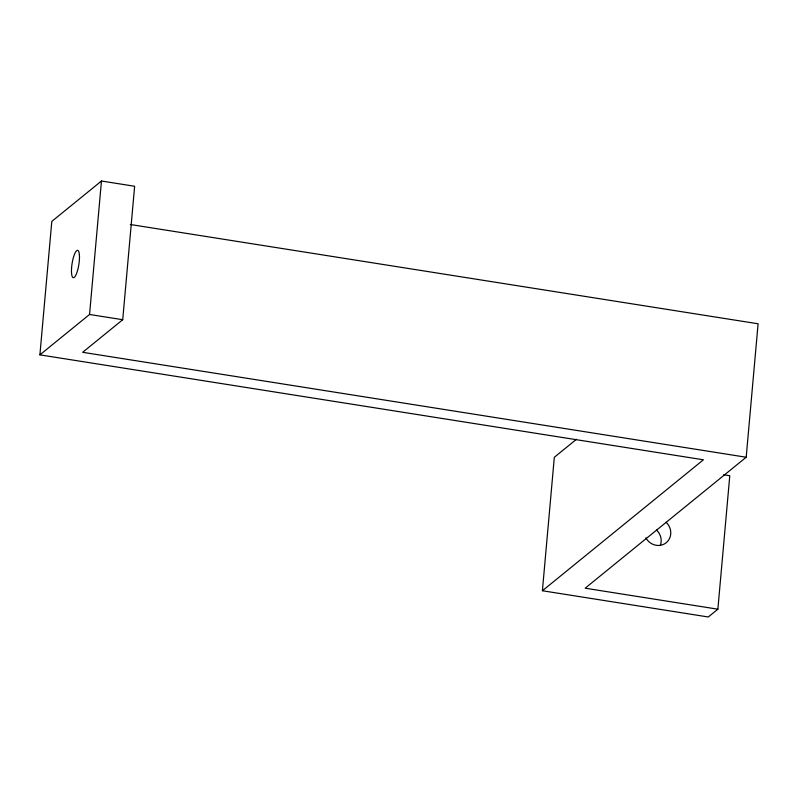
<?xml version="1.0" encoding="UTF-8"?>
<svg xmlns="http://www.w3.org/2000/svg" width="798" height="798" viewBox="0 0 798 798"><rect width="100%" height="100%" fill="white"/><g stroke="black" fill="none" stroke-linecap="round" stroke-linejoin="round"><path stroke-width="1.2" d="M723.636 474.76L729.781 475.738L717.871 609.193L708.285 616.984L542.401 590.749L703.427 459.788L39.9 354.851L51.81 221.395L101.466 181.016L134.633 186.263L122.722 319.719L82.663 352.297L746.19 457.234L758.1 323.779L130.274 224.497M39.9 354.851L89.546 314.472L101.466 181.016M542.401 590.749L554.311 457.294L576.485 439.259M746.19 457.234L585.163 588.206L717.871 609.193M89.546 314.472L122.722 319.719M656.465 530.032A13.865 12.958 50.9 0 1 660.395 545.243M666.051 522.241A13.865 12.958 50.9 0 1 666.011 542.889A13.865 12.958 50.9 0 1 645.911 537.902M79.391 254.662L79.022 252.397A13.865 3.421 -81 0 0 74.084 255.35A13.865 3.421 -81 0 0 71.561 273.405L71.92 275.679A13.865 3.421 -81 0 0 76.857 272.726A13.865 3.421 -81 0 0 79.391 254.662"/></g></svg>
